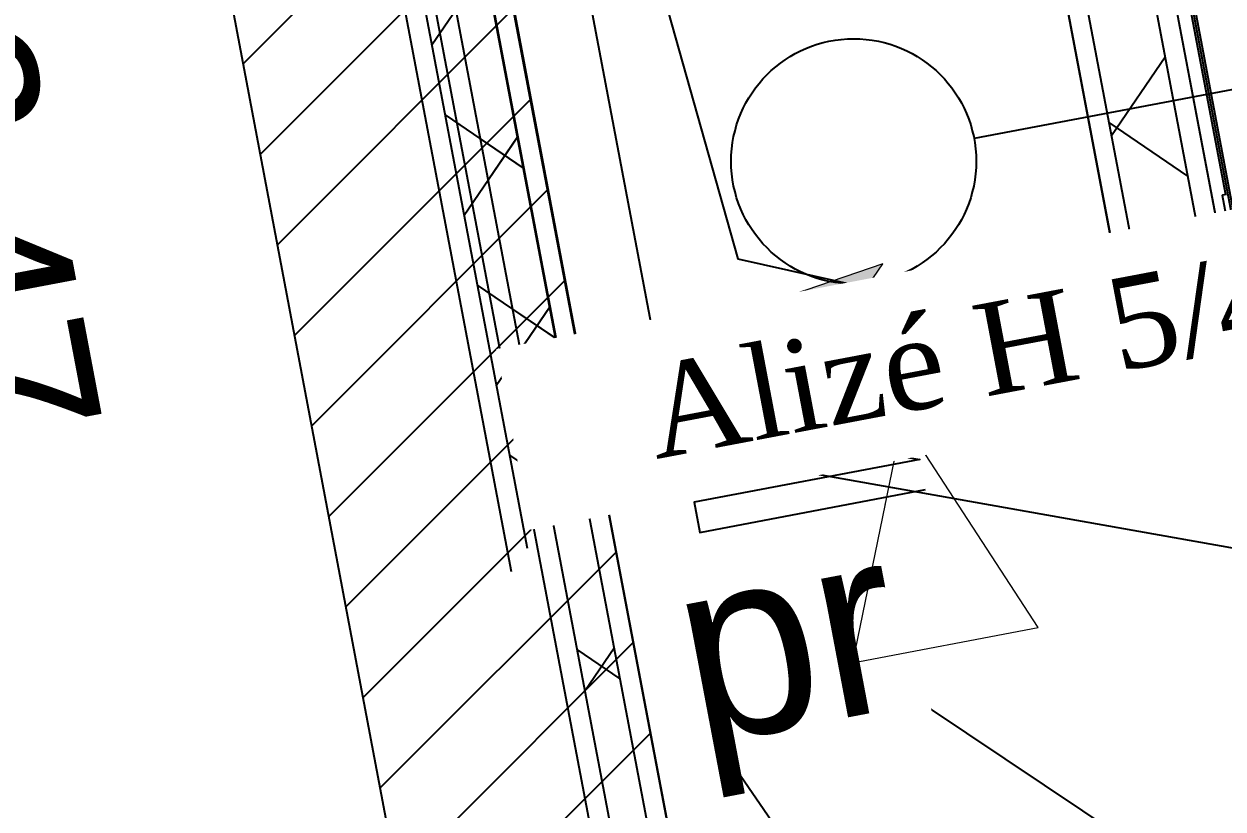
# Model space of a CAD drawing. Header units: centimetres. Extents: x 197412 to 267601, y -375791 to -305433.
# Drawn here: x 217136 to 217919, y -333307 to -332794 of the extents above; entities that cross this region are included whole.
import ezdxf

# ---------------------------------------------------------------- set-up
doc = ezdxf.new("R2010")
doc.units = ezdxf.units.CM
for name, color, linetype in [('3-BAT C-Niveau 0', 250, 'Continuous'), ('prlm-GT', 242, 'Continuous'), ('prlm-MOD', 64, 'Continuous'), ('prlm-VMC', 62, 'Continuous')]:
    doc.layers.add(name, color=color, linetype=linetype)
doc.layers.add('prlm-ELEC-CFO', color=1, linetype='Continuous', lineweight=25)
doc.styles.add('Helvetica', font='arial.ttf')
doc.styles.add('prlm-elec-cfo', font='comic.ttf', dxfattribs={"height": 12})
doc.styles.add('prlm-vmc', font='pala.ttf', dxfattribs={"height": 14})

# ---------------------------------------------------------------- blocks, each defined once
blk = doc.blocks.new('xi.PR')
at = {"layer": 'prlm-ELEC-CFO', "lineweight": 5}
blk.add_hatch(color=0, dxfattribs=at).paths.add_polyline_path([(-3, 6), (-0.103, 3.699), (0, 0), (7.5, 7.5)])
at = {"layer": 'prlm-ELEC-CFO', "color": 0, "lineweight": 5, "flags": 128}
blk.add_lwpolyline([(-3, 6), (-0.103, 3.699), (0, 0), (7.5, 7.5)], close=True, dxfattribs=at)
at = {"layer": 'prlm-ELEC-CFO', "color": 0}
blk.add_lwpolyline([(0.955, 4.227), (-7.5, 0), (7.5, -5.5), (-7.5, -5.5), (-7.5, -7.5), (7.5, -7.5)], dxfattribs=at)
blk = doc.blocks.new('MTI900_Alu_390')
at = {"layer": 'prlm-MOD', "color": 1, "linetype": 'Continuous'}
for p, q in [((-4.225, 0), (4.225, 0)), ((4.278, 0), (4.225, 0)), ((4.225, -0.07), (4.225, 0)), ((4.472, 0), (4.278, 0)), ((3.96, -0.073), (3.96, -0.097)), ((4.13, -0.07), (3.963, -0.07)), ((4.105, -0.025), (4.165, -0.025)), ((4.105, -0.025), (4.105, -0.07)), ((4.165, -0.07), (4.165, -0.025)), ((4.275, -0.003), (4.275, -0.137)), ((-4.105, -0.105), (4.105, -0.105)), ((-4.1, -0.12), (4.1, -0.12)), ((-3.96, -0.09), (3.96, -0.09))]:
    blk.add_line(p, q, dxfattribs=at)
for centre in [(4.278, -0.003), (3.963, -0.073)]:
    blk.add_arc(centre, 0.003, 90, 180, dxfattribs=at)
blk = doc.blocks.new('xi.be')
at = {"layer": 'prlm-VMC', "color": 0, "linetype": 'ByBlock', "lineweight": 5, "flags": 128}
blk.add_lwpolyline([(-6.173, -15.004), (6.173, -15.004), (0, 0)], close=True, dxfattribs=at)
at = {"layer": 'prlm-VMC', "color": 0, "linetype": 'ByBlock', "lineweight": 5}
blk.add_solid([(0, -1), (5.173, -14.004), (-5.173, -14.004), (0, -1)], dxfattribs=at)
blk = doc.blocks.new('Groupe-4-1')
at = {"linetype": 'Continuous'}
for p, q in [((13519.192, -46107.932), (13558.167, -46114.835)), ((13518.312, -46116.688), (13555.633, -46141.656)), ((13512.066, -46121.853), (13536.42, -46157.318))]:
    blk.add_line(p, q, dxfattribs=at)
at = {"linetype": 'Continuous', "flags": 128}
blk.add_lwpolyline([(13525.826, -46206.696), (13507.218, -46108.442), (13585.821, -46093.557), (13604.429, -46191.81)], close=True, dxfattribs=at)

msp = doc.modelspace()

# ---------------------------------------------------------------- hatches: boundary and pattern name
at = {"linetype": 'Continuous'}
h = msp.add_hatch(dxfattribs=at)
h.set_pattern_fill('02_ISOLANT', color=256, scale=10, angle=-79.27641, style=0, pattern_type=2)
h.set_pattern_definition([(325.723595, (82441.66, 127994.64), (45.054865, 66.106423), []), (55.723595, (82441.66, 127994.64), (66.106423, -45.054865), [])])
h.paths.add_polyline_path([(217735.22, -332043.29), (217700.17, -332094.71), (217865.02, -332965.18), (217916.44, -333000.23)])
h = msp.add_hatch(dxfattribs=at)
h.set_pattern_fill('02_ISOLANT', color=256, scale=10, angle=-79.27641, style=0, pattern_type=2)
h.set_pattern_definition([(325.723595, (82441.66, 127994.64), (45.054865, 66.106423), []), (55.723595, (82441.66, 127994.64), (66.106423, -45.054865), [])])
h.paths.add_polyline_path([(217325.83, -332165.6), (217274.41, -332130.56), (217464.95, -333136.67), (217499.99, -333085.26)])
h = msp.add_hatch(dxfattribs=at)
h.set_pattern_fill('02_ISOLANT', color=256, scale=10, angle=-79.27641, style=0, pattern_type=2)
h.set_pattern_definition([(325.723595, (82441.66, 127994.64), (45.054865, 66.106423), []), (55.723595, (82441.66, 127994.64), (66.106423, -45.054865), [])])
h.paths.add_polyline_path([(217327.88, -332178.18), (217299.83, -332159.06), (217674.97, -334139.94), (217692.3, -334102.46)])
h = msp.add_hatch(dxfattribs=at)
h.set_pattern_fill('02_ISOLANT', color=256, scale=10, angle=10.72359, style=0, pattern_type=2)
h.set_pattern_definition([(55.723595, (82441.66, 127994.64), (-66.106423, 45.054865), []), (145.723595, (82441.66, 127994.64), (45.054865, 66.106423), [])])
h.paths.add_polyline_path([(217469.06, -333040.17), (217477.25, -333083.4), (217916.44, -333000.23), (217865.02, -332965.18)])
at = {"layer": '3-BAT C-Niveau 0'}
h = msp.add_hatch(dxfattribs=at)
h.set_pattern_fill('MURS MACONNERIE-2', color=256, scale=10, style=0, pattern_type=2)
h.set_pattern_definition([(45, (82627.55, 127994.637), (-31.2347524, 39.0434405), [])])
h.paths.add_polyline_path([(217663.02, -334845.34), (217806.37, -334634.95), (217314.81, -332039.3), (217137.95, -332072.79)])

# ---------------------------------------------------------------- linework, layer by layer
at = {"linetype": 'Continuous'}
for p, q in [((217745.57, -332028.1), (217931.63, -333010.58)), ((217735.22, -332043.29), (217916.44, -333000.23)), ((217735.22, -332043.29), (217916.44, -333000.23)), ((217700.17, -332094.71), (217865.02, -332965.18)), ((217700.17, -332094.71), (217865.02, -332965.18)), ((217274.41, -332130.56), (217464.95, -333136.67)), ((217274.41, -332130.56), (217464.95, -333136.67)), ((217299.83, -332159.06), (217674.97, -334139.94)), ((217299.83, -332159.06), (217674.97, -334139.94)), ((217325.83, -332165.6), (217499.99, -333085.26)), ((217325.83, -332165.6), (217499.99, -333085.26)), ((217327.88, -332178.18), (217692.3, -334102.46)), ((217327.88, -332178.18), (217692.3, -334102.46)), ((217341.02, -332175.96), (217510.34, -333070.06)), ((217343.07, -332188.53), (217701.68, -334082.16)), ((217466.64, -333027.4), (217849.83, -332954.83)), ((217469.06, -333040.17), (217865.02, -332965.18)), ((217469.06, -333040.17), (217865.02, -332965.18)), ((217477.25, -333083.4), (217916.44, -333000.23)), ((217477.25, -333083.4), (217916.44, -333000.23))]:
    msp.add_line(p, q, dxfattribs=at)
at = {"linetype": 'Continuous', "lineweight": 25}
for p, q in [((217745.57, -332028.1), (217931.63, -333010.58)), ((217689.82, -332109.9), (217849.83, -332954.83)), ((217259.22, -332120.2), (217454.59, -333151.87)), ((217284.64, -332148.71), (217665.58, -334160.24)), ((217341.02, -332175.96), (217510.34, -333070.06)), ((217343.07, -332188.53), (217701.68, -334082.16)), ((217466.64, -333027.4), (217849.83, -332954.83)), ((217479.67, -333096.17), (217931.63, -333010.58))]:
    msp.add_line(p, q, dxfattribs=at)
at = {"linetype": 'Continuous', "flags": 128}
msp.add_lwpolyline([(217782.48, -332987.99), (217553.81, -333031.3), (217405.89, -332250.22), (217602.59, -332947.76)], close=True, dxfattribs=at)
at = {"layer": '3-BAT C-Niveau 0'}
for p, q in [((217806.37, -334634.95), (217314.81, -332039.3)), ((217806.37, -334634.95), (217314.81, -332039.3)), ((217663.02, -334845.34), (217137.95, -332072.79)), ((217663.02, -334845.34), (217137.95, -332072.79))]:
    msp.add_line(p, q, dxfattribs=at)
at = {"layer": 'prlm-GT', "ltscale": 50}
msp.add_lwpolyline([(217340.7, -332176.01), (217689.82, -332109.9), (217849.99, -332954.8), (217500.87, -333020.91)], close=True, dxfattribs=at)
at = {"layer": 'prlm-VMC', "ltscale": 50}
for points in [[(218567.07, -332715.8), (218567.07, -332715.8), (218567.07, -332715.8), (217756.8, -332869.24)], [(217693.08, -332962.73), (217710.09, -333052.53)]]:
    msp.add_lwpolyline(points, dxfattribs=at)
at = {"layer": 'prlm-VMC'}
msp.add_circle((217678.2, -332884.13), 80, dxfattribs=at)

# ---------------------------------------------------------------- block references
at = {"xscale": 10, "yscale": 10, "zscale": 10}
msp.add_blockref('Groupe-4-1', (82441.66, 127994.64), dxfattribs=at)
at = {"layer": 'prlm-MOD', "xscale": -99.99999999999972, "yscale": 99.99999999999974, "zscale": 99.9999999999996, "rotation": 100.7237167511635}
msp.add_blockref('MTI900_Alu_390', (217838.41, -332518.34), dxfattribs=at)

# ---------------------------------------------------------------- texts
at = {"layer": '3-BAT C-Niveau 0', "insert": (217275.96, -332764.2), "char_height": 100.872, "attachment_point": 2, "rotation": 280.72359, "line_spacing_factor": 0.834288, "style": 'Helvetica'}
msp.add_mtext('\\Phsd 2,47\\P', dxfattribs=at)

# ---------------------------------------------------------------- next in the draw order: texts
at = {"layer": 'prlm-ELEC-CFO', "insert": (217638.22, -333211.34), "char_height": 120, "attachment_point": 5, "rotation": 10.7236, "line_spacing_factor": 0.8, "style": 'prlm-elec-cfo', "bg_fill": 3, "box_fill_scale": 1.1, "bg_fill_color": 256, "bg_fill_transparency": 0}
msp.add_mtext('pr', dxfattribs=at)

# ---------------------------------------------------------------- next in the draw order: block references
at = {"layer": 'prlm-ELEC-CFO', "xscale": 10, "yscale": 10, "zscale": 10, "rotation": 10.72360141139323}
msp.add_blockref('xi.PR', (217637.43, -333038.72), dxfattribs=at)
at = {"layer": 'prlm-VMC', "ltscale": 50, "xscale": 10, "yscale": 10, "zscale": 10, "rotation": 10.72359474387202}
msp.add_blockref('xi.be', (217710.09, -333052.53), dxfattribs=at)

# ---------------------------------------------------------------- next in the draw order: texts
at = {"layer": 'prlm-VMC', "ltscale": 25, "insert": (217773.58, -333006.01), "char_height": 60, "width": 586.1474, "attachment_point": 5, "rotation": 10.7236, "line_spacing_factor": 0.8, "style": 'prlm-vmc', "bg_fill": 2}
msp.add_mtext('Alizé H 5/45', dxfattribs=at)

doc.saveas('drawing.dxf')
